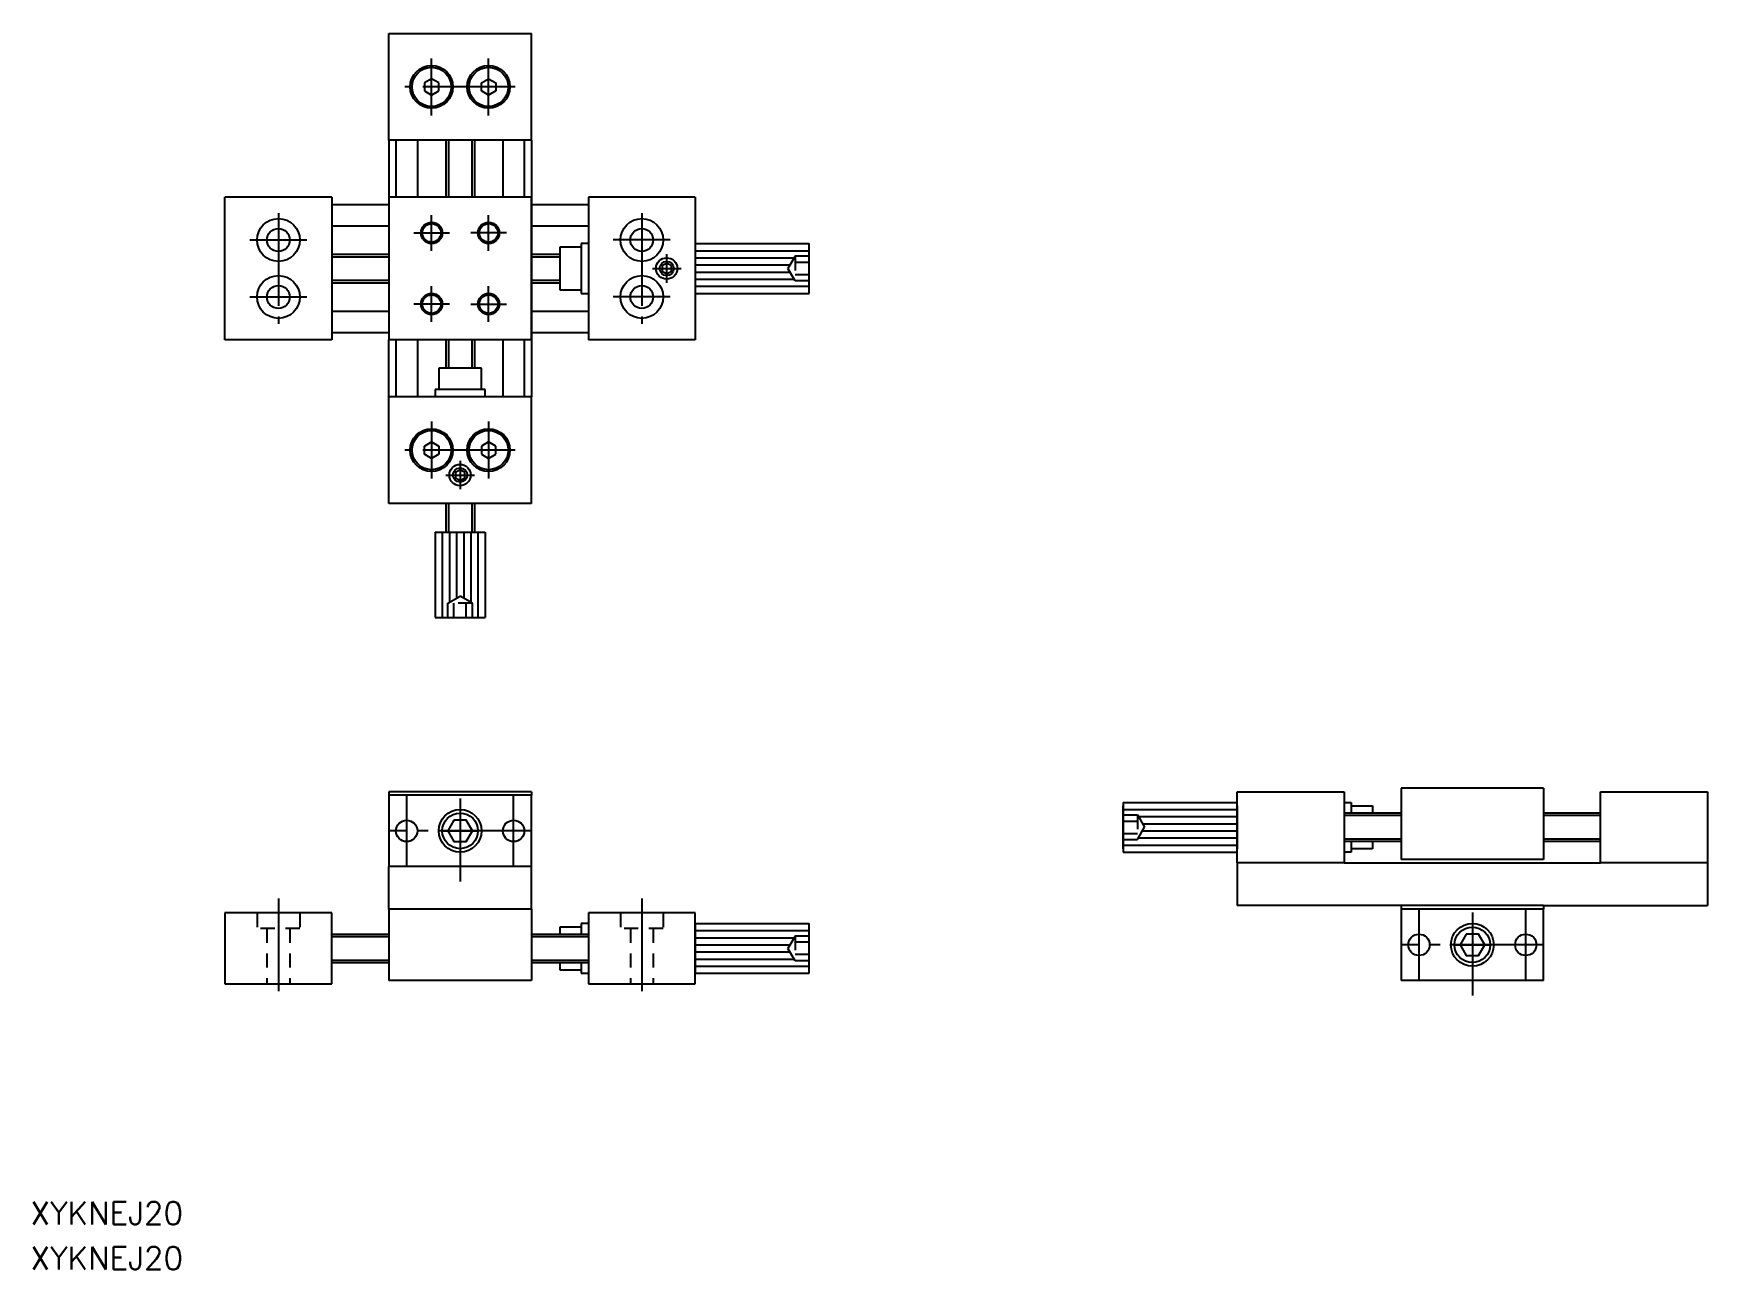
# Model space of a CAD drawing. Extents: x 67 to 302, y 144 to 318.
import ezdxf

# ---------------------------------------------------------------- set-up
doc = ezdxf.new("R2010")
doc.units = 0
doc.linetypes.add('CENTER', pattern=[17.5, 13, -1.5, 1.5, -1.5])
doc.linetypes.add('DASHED', pattern=[3.5, 2, -1.5])
doc.layers.get('0').update_dxf_attribs({"linetype": 'CONTINUOUS'})
doc.layers.add('CENTER', color=1, linetype='CENTER')
doc.styles.get("Standard").update_dxf_attribs({"font": 'txt.shx', "bigfont": '@extfont2.shx'})

# ---------------------------------------------------------------- blocks, each defined once
blk = doc.blocks.new('*U2')
at = {"color": 7, "linetype": 'CONTINUOUS'}
blk.add_text('XYKNEJ20', height=3.2, dxfattribs=at).set_placement((-52.08, 156.45))
blk = doc.blocks.new('*U3')
at = {"color": 7, "linetype": 'CONTINUOUS'}
blk.add_text('XYKNEJ20', height=3.2, dxfattribs=at).set_placement((-52.08, 150.13))

msp = doc.modelspace()

# ---------------------------------------------------------------- linework, layer by layer
at = {"color": 7, "linetype": 'CONTINUOUS'}
for p, q in [((116.88, 317.94), (136.88, 317.94)), ((116.88, 302.94), (116.88, 317.94)), ((136.88, 302.94), (136.88, 317.94)), ((122.88, 311.59), (121.88, 311.01)), ((121.88, 311.01), (121.88, 309.86)), ((123.88, 311.01), (122.88, 311.59)), ((123.88, 309.86), (123.88, 311.01)), ((129.88, 311.01), (130.88, 311.59)), ((129.88, 309.86), (129.88, 311.01)), ((130.88, 311.59), (131.88, 311.01)), ((131.88, 311.01), (131.88, 309.86)), ((121.88, 309.86), (122.88, 309.28)), ((122.88, 309.28), (123.88, 309.86)), ((130.88, 309.28), (129.88, 309.86)), ((131.88, 309.86), (130.88, 309.28)), ((136.88, 302.94), (116.88, 302.94)), ((116.88, 302.94), (116.88, 294.94)), ((117.88, 302.94), (117.88, 294.94)), ((120.88, 302.94), (120.88, 294.94)), ((124.88, 302.94), (124.88, 294.94)), ((128.88, 302.94), (128.88, 294.94)), ((132.88, 302.94), (132.88, 294.94)), ((135.88, 302.94), (135.88, 294.94)), ((136.88, 302.94), (136.88, 294.94)), ((93.88, 274.94), (93.88, 294.94)), ((108.88, 294.94), (93.88, 294.94)), ((108.88, 294.94), (108.88, 274.94)), ((108.88, 293.94), (116.88, 293.94)), ((116.88, 294.94), (116.88, 274.94)), ((136.88, 294.94), (116.88, 294.94)), ((136.88, 274.94), (136.88, 294.94)), ((136.88, 294.94), (136.88, 274.94)), ((136.88, 293.94), (144.88, 293.94)), ((144.88, 294.94), (144.88, 274.94)), ((159.88, 294.94), (144.88, 294.94)), ((159.88, 294.94), (159.88, 283.28)), ((108.88, 290.94), (116.88, 290.94)), ((136.88, 290.94), (144.88, 290.94)), ((108.88, 286.94), (116.88, 286.94)), ((136.88, 286.94), (140.88, 286.94)), ((143.88, 287.94), (140.88, 287.94)), ((140.88, 287.94), (140.88, 281.94)), ((144.88, 288.44), (143.88, 288.44)), ((143.88, 288.44), (143.88, 287.94)), ((143.88, 287.94), (143.88, 281.94)), ((159.88, 288.44), (159.88, 281.44)), ((159.88, 288.44), (175.88, 288.44)), ((175.88, 281.44), (175.88, 288.44)), ((108.88, 282.94), (116.88, 282.94)), ((136.88, 282.94), (140.88, 282.94)), ((140.88, 281.94), (143.88, 281.94)), ((143.88, 281.94), (143.88, 281.44)), ((159.88, 283.28), (159.88, 274.94)), ((143.88, 281.44), (144.88, 281.44)), ((159.88, 281.44), (175.88, 281.44)), ((108.88, 278.94), (116.88, 278.94)), ((136.88, 278.94), (144.88, 278.94)), ((108.88, 274.94), (93.88, 274.94)), ((108.88, 275.94), (116.88, 275.94)), ((136.88, 274.94), (116.88, 274.94)), ((116.88, 266.94), (116.88, 274.94)), ((117.88, 274.94), (117.88, 266.94)), ((120.88, 274.94), (120.88, 266.94)), ((124.88, 274.94), (124.88, 270.94)), ((128.88, 274.94), (128.88, 270.94)), ((132.88, 274.94), (132.88, 266.94)), ((135.88, 274.94), (135.88, 266.94)), ((136.88, 275.94), (144.88, 275.94)), ((136.88, 274.94), (136.88, 266.94)), ((159.88, 274.94), (144.88, 274.94)), ((129.88, 270.94), (123.88, 270.94)), ((123.88, 270.94), (123.88, 267.94)), ((129.88, 267.94), (129.88, 270.94)), ((123.88, 267.94), (123.38, 267.94)), ((123.38, 267.94), (123.38, 266.94)), ((129.88, 267.94), (123.88, 267.94)), ((130.38, 267.94), (129.88, 267.94)), ((130.38, 266.94), (130.38, 267.94)), ((136.88, 266.94), (116.88, 266.94)), ((116.88, 251.94), (116.88, 266.94)), ((136.88, 251.94), (136.88, 266.94)), ((121.88, 260.01), (122.88, 260.59)), ((121.88, 258.86), (121.88, 260.01)), ((122.88, 258.28), (121.88, 258.86)), ((122.88, 260.59), (123.88, 260.01)), ((123.88, 258.86), (122.88, 258.28)), ((123.88, 260.01), (123.88, 258.86)), ((130.88, 260.59), (129.88, 260.01)), ((129.88, 260.01), (129.88, 258.86)), ((129.88, 258.86), (130.88, 258.28)), ((131.88, 260.01), (130.88, 260.59)), ((130.88, 258.28), (131.88, 258.86)), ((131.88, 258.86), (131.88, 260.01)), ((128.54, 251.94), (116.88, 251.94)), ((130.38, 251.94), (123.38, 251.94)), ((124.88, 251.94), (124.88, 247.94)), ((136.88, 251.94), (128.54, 251.94)), ((128.88, 251.94), (128.88, 247.94)), ((123.38, 247.94), (123.38, 235.94)), ((123.38, 247.94), (130.38, 247.94)), ((130.38, 247.94), (130.38, 235.94)), ((123.38, 235.94), (130.38, 235.94)), ((128.38, 211.48), (116.88, 211.48)), ((116.88, 211.48), (116.88, 210.98)), ((136.88, 211.48), (128.38, 211.48)), ((136.88, 211.48), (136.88, 210.98)), ((235.93, 211.48), (250.93, 211.48)), ((235.93, 201.48), (235.93, 211.48)), ((250.93, 211.48), (250.93, 201.48)), ((258.93, 211.98), (258.93, 201.98)), ((278.93, 211.98), (258.93, 211.98)), ((278.93, 211.98), (278.93, 201.98)), ((286.93, 211.48), (301.93, 211.48)), ((286.93, 201.48), (286.93, 211.48)), ((301.93, 211.48), (301.93, 201.48)), ((136.88, 210.98), (116.88, 210.98)), ((116.88, 210.98), (116.88, 200.98)), ((136.88, 200.98), (136.88, 210.98)), ((219.93, 209.98), (219.93, 202.98)), ((219.93, 209.98), (235.93, 209.98)), ((219.93, 203.48), (219.93, 209.48)), ((235.93, 202.98), (235.93, 209.98)), ((235.93, 209.48), (235.93, 203.48)), ((250.93, 209.98), (251.93, 209.98)), ((251.93, 209.98), (251.93, 209.48)), ((251.93, 209.48), (254.93, 209.48)), ((251.93, 209.48), (251.93, 208.48)), ((254.93, 209.48), (254.93, 208.48)), ((258.93, 208.48), (250.93, 208.48)), ((286.93, 208.48), (278.93, 208.48)), ((258.93, 204.48), (250.93, 204.48)), ((251.93, 204.48), (251.93, 203.48)), ((254.93, 204.48), (254.93, 203.48)), ((286.93, 204.48), (278.93, 204.48)), ((219.93, 202.98), (235.93, 202.98)), ((251.93, 202.98), (250.93, 202.98)), ((254.93, 203.48), (251.93, 203.48)), ((251.93, 203.48), (251.93, 202.98)), ((136.88, 200.98), (116.88, 200.98)), ((136.88, 200.98), (116.88, 200.98)), ((116.88, 194.98), (116.88, 200.98)), ((136.88, 194.98), (136.88, 200.98)), ((250.93, 201.48), (235.93, 201.48)), ((235.93, 201.48), (235.93, 195.48)), ((250.93, 201.48), (271.93, 201.48)), ((271.93, 201.98), (258.93, 201.98)), ((278.93, 201.98), (271.93, 201.98)), ((271.93, 201.48), (286.93, 201.48)), ((301.93, 201.48), (286.93, 201.48)), ((301.93, 201.48), (301.93, 195.48)), ((258.93, 195.48), (235.93, 195.48)), ((270.43, 195.48), (258.93, 195.48)), ((258.93, 195.48), (258.93, 194.98)), ((278.93, 195.48), (270.43, 195.48)), ((278.93, 195.48), (278.93, 194.98)), ((278.93, 195.48), (301.93, 195.48)), ((108.88, 194.48), (93.88, 194.48)), ((93.88, 194.48), (93.88, 184.48)), ((108.88, 184.48), (108.88, 194.48)), ((116.88, 194.98), (116.88, 184.98)), ((136.88, 194.98), (116.88, 194.98)), ((136.88, 194.98), (136.88, 184.98)), ((144.88, 192.98), (143.88, 192.98)), ((143.88, 192.98), (143.88, 192.48)), ((159.88, 194.48), (144.88, 194.48)), ((144.88, 194.48), (144.88, 184.48)), ((159.88, 184.48), (159.88, 194.48)), ((159.88, 192.98), (159.88, 185.98)), ((159.88, 192.98), (175.88, 192.98)), ((175.88, 185.98), (175.88, 192.98)), ((278.93, 194.98), (258.93, 194.98)), ((258.93, 194.98), (258.93, 184.98)), ((278.93, 184.98), (278.93, 194.98)), ((108.88, 191.48), (116.88, 191.48)), ((136.88, 191.48), (144.88, 191.48)), ((143.88, 192.48), (140.88, 192.48)), ((140.88, 192.48), (140.88, 191.48)), ((143.88, 192.48), (143.88, 191.48)), ((159.88, 192.48), (159.88, 186.48)), ((175.88, 186.48), (175.88, 192.48)), ((108.88, 187.48), (116.88, 187.48)), ((136.88, 187.48), (144.88, 187.48)), ((140.88, 187.48), (140.88, 186.48)), ((140.88, 186.48), (143.88, 186.48)), ((143.88, 187.48), (143.88, 186.48)), ((143.88, 186.48), (143.88, 185.98)), ((143.88, 185.98), (144.88, 185.98)), ((159.88, 185.98), (175.88, 185.98)), ((93.88, 184.48), (108.88, 184.48)), ((136.88, 184.98), (116.88, 184.98)), ((144.88, 184.48), (159.88, 184.48)), ((278.93, 184.98), (258.93, 184.98))]:
    msp.add_line(p, q, dxfattribs=at)
at = {"color": 3, "linetype": 'CONTINUOUS'}
for p, q in [((125.23, 302.94), (125.23, 294.94)), ((128.53, 302.94), (128.53, 294.94)), ((159.88, 287.44), (175.88, 287.44)), ((108.88, 286.59), (116.88, 286.59)), ((136.88, 286.59), (140.88, 286.59)), ((159.88, 286.44), (173.74, 286.44)), ((159.88, 285.44), (173.17, 285.44)), ((159.88, 284.44), (173.17, 284.44)), ((108.88, 283.29), (116.88, 283.29)), ((136.88, 283.29), (140.88, 283.29)), ((159.88, 283.44), (173.74, 283.44)), ((159.88, 282.44), (175.88, 282.44)), ((125.23, 274.94), (125.23, 270.94)), ((128.53, 274.94), (128.53, 270.94)), ((125.23, 251.94), (125.23, 247.94)), ((128.53, 251.94), (128.53, 247.94)), ((124.38, 247.94), (124.38, 235.94)), ((125.38, 247.94), (125.38, 238.07)), ((126.38, 247.94), (126.38, 238.65)), ((127.38, 247.94), (127.38, 238.65)), ((128.38, 247.94), (128.38, 238.07)), ((129.38, 247.94), (129.38, 235.94)), ((219.93, 208.98), (235.93, 208.98)), ((222.06, 207.98), (235.93, 207.98)), ((222.64, 206.98), (235.93, 206.98)), ((258.93, 208.13), (250.93, 208.13)), ((286.93, 208.13), (278.93, 208.13)), ((222.06, 204.98), (235.93, 204.98)), ((222.64, 205.98), (235.93, 205.98)), ((258.93, 204.83), (250.93, 204.83)), ((286.93, 204.83), (278.93, 204.83)), ((219.93, 203.98), (235.93, 203.98)), ((108.88, 191.13), (116.88, 191.13)), ((136.88, 191.13), (144.88, 191.13)), ((159.88, 191.98), (175.88, 191.98)), ((159.88, 190.98), (173.74, 190.98)), ((159.88, 189.98), (173.17, 189.98)), ((159.88, 188.98), (173.17, 188.98)), ((159.88, 187.98), (173.74, 187.98)), ((108.88, 187.83), (116.88, 187.83)), ((136.88, 187.83), (144.88, 187.83)), ((159.88, 186.98), (175.88, 186.98))]:
    msp.add_line(p, q, dxfattribs=at)
at = {"color": 3, "linetype": 'DASHED'}
for p, q in [((173.88, 286.67), (172.88, 284.94)), ((173.88, 286.67), (173.88, 283.21)), ((175.88, 286.67), (173.88, 286.67)), ((173.88, 283.21), (172.88, 284.94)), ((175.88, 285.8), (173.88, 285.8)), ((175.88, 284.07), (173.88, 284.07)), ((175.88, 283.21), (173.88, 283.21)), ((125.15, 237.94), (126.88, 238.94)), ((128.61, 237.94), (125.15, 237.94)), ((125.15, 235.94), (125.15, 237.94)), ((126.01, 235.94), (126.01, 237.94)), ((128.61, 237.94), (126.88, 238.94)), ((127.74, 235.94), (127.74, 237.94)), ((128.61, 235.94), (128.61, 237.94)), ((219.93, 208.21), (221.93, 208.21)), ((219.93, 207.34), (221.93, 207.34)), ((221.93, 208.21), (221.93, 204.75)), ((221.93, 208.21), (222.93, 206.48)), ((219.93, 205.61), (221.93, 205.61)), ((219.93, 204.75), (221.93, 204.75)), ((221.93, 204.75), (222.93, 206.48)), ((98.38, 194.48), (98.38, 192.28)), ((104.38, 194.48), (104.38, 192.28)), ((149.38, 194.48), (149.38, 192.28)), ((155.38, 194.48), (155.38, 192.28)), ((104.38, 192.28), (98.38, 192.28)), ((99.78, 192.28), (99.78, 184.48)), ((102.98, 192.28), (102.98, 184.48)), ((155.38, 192.28), (149.38, 192.28)), ((150.78, 192.28), (150.78, 184.48)), ((153.98, 192.28), (153.98, 184.48)), ((173.88, 191.21), (172.88, 189.48)), ((173.88, 191.21), (173.88, 187.75)), ((175.88, 191.21), (173.88, 191.21)), ((175.88, 190.34), (173.88, 190.34)), ((173.88, 187.75), (172.88, 189.48)), ((175.88, 188.61), (173.88, 188.61)), ((175.88, 187.75), (173.88, 187.75))]:
    msp.add_line(p, q, dxfattribs=at)
at = {"color": 3, "linetype": 'CONTINUOUS'}
for points in [[(156.53, 285.31), (155.88, 285.69), (155.23, 285.31), (155.23, 284.56), (155.88, 284.19), (156.53, 284.56)], [(127.53, 256.31), (126.88, 256.69), (126.23, 256.31), (126.23, 255.56), (126.88, 255.19), (127.53, 255.56)], [(126.01, 207.48), (125.15, 205.98), (126.01, 204.48), (127.74, 204.48), (128.61, 205.98), (127.74, 207.48)], [(268.06, 191.48), (267.2, 189.98), (268.06, 188.48), (269.79, 188.48), (270.66, 189.98), (269.79, 191.48)]]:
    msp.add_lwpolyline(points, close=True, dxfattribs=at)
for centre, radius in [((122.88, 310.44), 3), ((130.88, 310.44), 3), ((101.38, 288.94), 3), ((122.88, 289.94), 1.5), ((130.88, 289.94), 1.5), ((152.38, 288.94), 3), ((155.88, 284.94), 1.5), ((101.38, 280.94), 3), ((152.38, 280.94), 3), ((122.88, 279.94), 1.5), ((130.88, 279.94), 1.5), ((122.88, 259.44), 3), ((130.88, 259.44), 3), ((126.88, 255.94), 1.5)]:
    msp.add_circle(centre, radius, dxfattribs=at)
at = {"color": 7, "linetype": 'CONTINUOUS'}
for centre, radius in [((122.88, 310.44), 2.75), ((130.88, 310.44), 2.75), ((101.38, 288.94), 1.6), ((122.88, 289.94), 1.3), ((130.88, 289.94), 1.3), ((152.38, 288.94), 1.6), ((155.88, 284.94), 1), ((101.38, 280.94), 1.6), ((152.38, 280.94), 1.6), ((122.88, 279.94), 1.3), ((130.88, 279.94), 1.3), ((122.88, 259.44), 2.75), ((130.88, 259.44), 2.75), ((126.88, 255.94), 1), ((119.38, 205.98), 1.5), ((126.88, 205.98), 3), ((126.88, 205.98), 2.5), ((134.38, 205.98), 1.5), ((268.93, 189.98), 3), ((261.43, 189.98), 1.5), ((268.93, 189.98), 2.5), ((276.43, 189.98), 1.5)]:
    msp.add_circle(centre, radius, dxfattribs=at)
at = {"layer": 'CENTER', "color": 1, "linetype": 'CENTER'}
for p, q in [((122.88, 306.44), (122.88, 314.44)), ((130.88, 306.44), (130.88, 314.44)), ((134.63, 310.44), (119.13, 310.44)), ((101.38, 292.69), (101.38, 277.19)), ((152.38, 292.69), (152.38, 277.19)), ((97.38, 288.94), (105.38, 288.94)), ((156.38, 288.94), (148.38, 288.94)), ((155.88, 282.94), (155.88, 286.94)), ((153.88, 284.94), (157.88, 284.94)), ((97.38, 280.94), (105.38, 280.94)), ((156.38, 280.94), (148.38, 280.94)), ((122.88, 263.44), (122.88, 255.44)), ((130.88, 263.44), (130.88, 255.44)), ((134.63, 259.44), (119.13, 259.44)), ((126.88, 257.94), (126.88, 253.94)), ((124.88, 255.94), (128.88, 255.94)), ((119.38, 210.98), (119.38, 200.98)), ((126.88, 210.54), (126.88, 198.88)), ((134.38, 200.98), (134.38, 210.98)), ((136.88, 205.98), (116.88, 205.98)), ((124.38, 205.98), (129.38, 205.98)), ((101.38, 196.48), (101.38, 182.49)), ((152.38, 196.48), (152.38, 182.48)), ((152.38, 196.48), (152.38, 182.49)), ((261.43, 194.98), (261.43, 184.98)), ((268.93, 194.54), (268.93, 182.88)), ((276.43, 184.98), (276.43, 194.98)), ((278.93, 189.98), (258.93, 189.98)), ((266.43, 189.98), (271.43, 189.98))]:
    msp.add_line(p, q, dxfattribs=at)
at = {"layer": 'CENTER', "color": 1, "linetype": 'CONTINUOUS'}
for p, q in [((122.88, 287.44), (122.88, 292.44)), ((130.88, 287.44), (130.88, 292.44)), ((120.38, 289.94), (125.38, 289.94)), ((133.38, 289.94), (128.38, 289.94)), ((122.88, 277.44), (122.88, 282.44)), ((130.88, 277.44), (130.88, 282.44)), ((125.38, 279.94), (120.38, 279.94)), ((128.38, 279.94), (133.38, 279.94))]:
    msp.add_line(p, q, dxfattribs=at)

# ---------------------------------------------------------------- block references
at = {"color": 7, "linetype": 'CONTINUOUS'}
for name in ['*U2', '*U3']:
    msp.add_blockref(name, (118.68, -5.74), dxfattribs=at)

doc.saveas('drawing.dxf')
